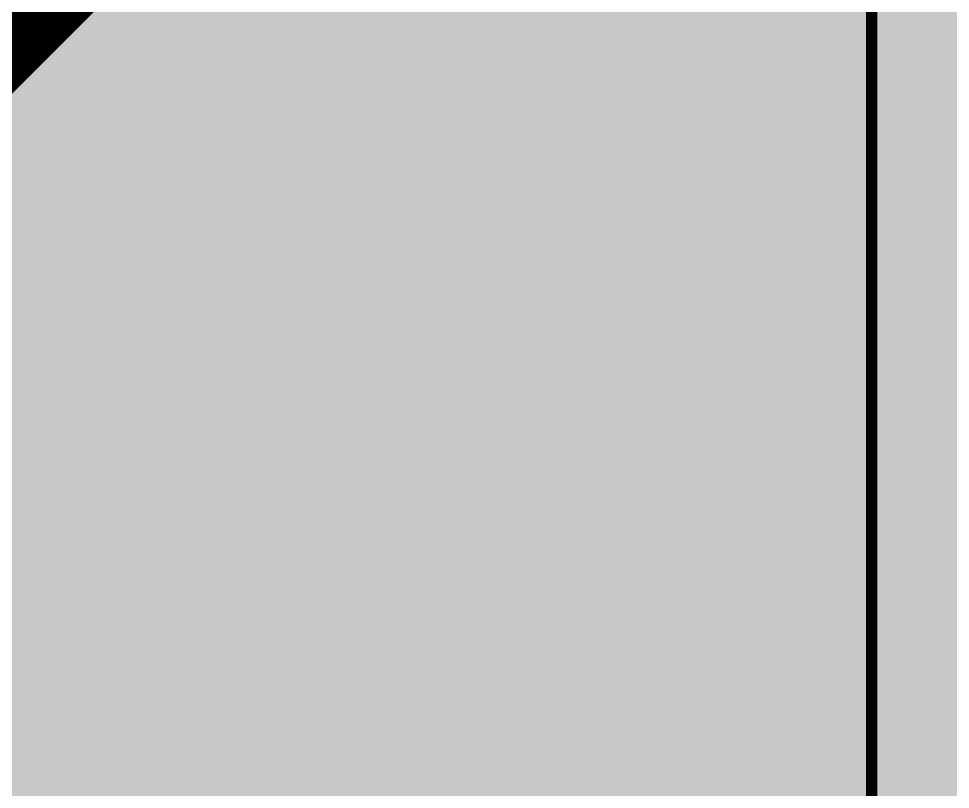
# Model space of a CAD drawing. Header units: millimetres. Extents: x -11 to 223, y -88 to 3.
# Drawn here: x 65.1657 to 65.5824, y -44.0495 to -43.7045 of the extents above; entities that cross this region are included whole.
import ezdxf

# ---------------------------------------------------------------- set-up
doc = ezdxf.new("R2010")
doc.units = ezdxf.units.MM
doc.header["$MEASUREMENT"] = 0
for name, color, linetype, true_color in [('Bottom-Layer', 7, 'Continuous', 0x0000ff), ('Top-Layer', 7, 'Continuous', 0xff0000), ('Top-Silkscreen-Layer', 7, 'Continuous', 0xffcc00)]:
    doc.layers.add(name, color=color, linetype=linetype, true_color=true_color)

msp = doc.modelspace()

# ---------------------------------------------------------------- hatches: boundary and pattern name
at = {"layer": 'Bottom-Layer'}
msp.add_hatch(color=256, dxfattribs=at).paths.add_polyline_path([(-10.33528, 1.97866), (-0.38039, 1.97866), (-0.84578, 1.72673), (-1.19549, 1.32954), (-1.38645, 0.83599), (-1.39516, 0.30686), (-1.22055, -0.1927), (-0.8841, -0.60119), (-0.42726, -0.8683), (0.09374, -0.96115), (1.79374, -0.96115), (2.31473, -0.8683), (2.77158, -0.60119), (3.10802, -0.1927), (3.28264, 0.30686), (3.27393, 0.83599), (3.08296, 1.32954), (2.73326, 1.72673), (2.26787, 1.97866), (222.62891, 1.97866), (222.62891, -87.47523), (-10.33528, -87.47523)])
at = {"layer": 'Top-Layer'}
msp.add_hatch(color=256, dxfattribs=at).paths.add_polyline_path([(-10.33528, 1.97866), (-0.38039, 1.97866), (-0.84578, 1.72673), (-1.19549, 1.32954), (-1.38645, 0.83599), (-1.39516, 0.30686), (-1.22055, -0.1927), (-0.8841, -0.60119), (-0.42726, -0.8683), (0.09374, -0.96115), (1.79374, -0.96115), (2.31473, -0.8683), (2.77158, -0.60119), (3.10802, -0.1927), (3.28264, 0.30686), (3.27393, 0.83599), (3.08296, 1.32954), (2.73326, 1.72673), (2.26787, 1.97866), (222.62891, 1.97866), (222.62891, -87.47523), (-10.33528, -87.47523)])

# ---------------------------------------------------------------- linework, layer by layer
at = {"layer": 'Top-Layer', "const_width": 0.0508}
msp.add_lwpolyline([(59.70796, -44.94083), (63.72313, -44.94083), (63.90878, -44.9039), (64.06617, -44.79874), (66.12918, -42.73573), (66.23434, -42.57834), (66.27127, -42.39268), (66.27127, -39.51227)], dxfattribs=at)
at = {"layer": 'Top-Silkscreen-Layer', "const_width": 0.0051}
msp.add_lwpolyline([(51.5471, -45.45569), (51.5471, -31.45566), (65.54713, -31.45566), (65.54713, -45.45569)], close=True, dxfattribs=at)
msp.add_lwpolyline([(51.5471, -45.45569), (51.5471, -31.45566), (65.54713, -31.45566), (65.54713, -45.45569)], close=True, dxfattribs=at)

doc.saveas('drawing.dxf')
